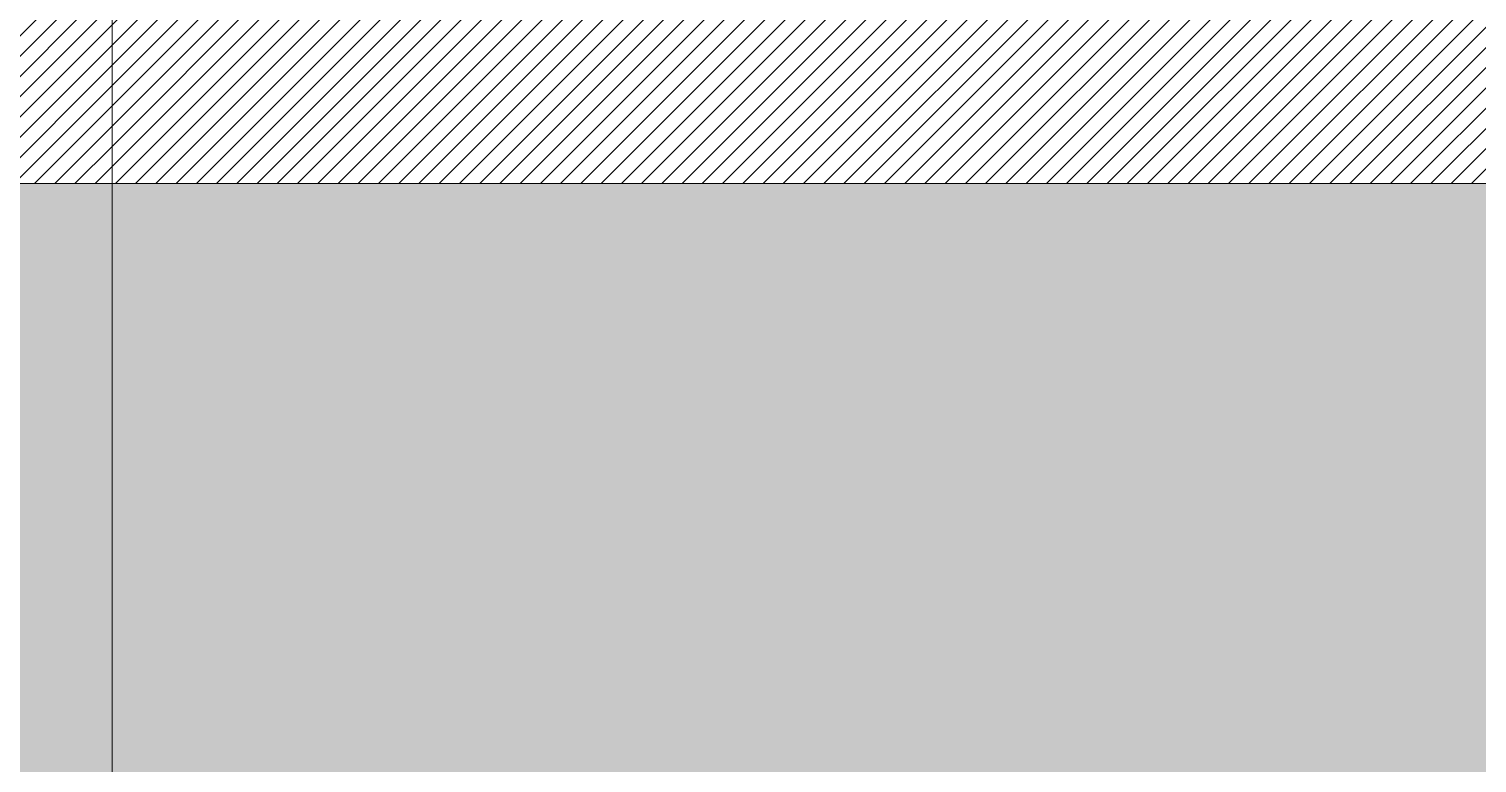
# Model space of a CAD drawing. Header units: millimetres. Extents: x -146962 to 322503, y -183624 to 284367.
# Drawn here: x 67606 to 74031, y 24650 to 27904 of the extents above; entities that cross this region are included whole.
import ezdxf

# ---------------------------------------------------------------- set-up
doc = ezdxf.new("R2010")
doc.units = ezdxf.units.MM
doc.layers.add('30_敷地・外構', color=8, linetype='Continuous', lineweight=9)

msp = doc.modelspace()

# ---------------------------------------------------------------- hatches: boundary and pattern name
at = {"layer": '30_敷地・外構', "true_color": 0xbdb6aa}
h = msp.add_hatch(dxfattribs=at)
h.set_pattern_fill('ANSI31', scale=20)
h.paths.add_polyline_path([(67974.7, 27219.5), (61600.1, 27219.9), (61600.2, 28599.9), (61600.2, 28899.9), (67974.8, 28899.5), (67974.8, 28599.5)])
h = msp.add_hatch(dxfattribs=at)
h.set_pattern_fill('ANSI31', scale=20)
h.paths.add_polyline_path([(74349.4, 27219.1), (67974.7, 27219.5), (67974.8, 28899.5), (74349.5, 28899.1), (74349.5, 28599.1)])
at = {"layer": '30_敷地・外構', "true_color": 0xdde8d0}
for points in [[(61600.1, 27219.9), (67974.7, 27219.5), (67974.2, 19219.5), (61599.6, 19219.9)], [(67974.7, 27219.5), (74349.4, 27219.1), (74348.9, 19219.1), (67974.2, 19219.5)]]:
    msp.add_hatch(color=8, dxfattribs=at).paths.add_polyline_path(points)

# ---------------------------------------------------------------- linework, layer by layer
at = {"layer": '30_敷地・外構'}
for points in [[(67974.7, 27219.5), (61600.1, 27219.9), (61600.2, 28599.9), (61600.2, 28899.9), (67974.8, 28899.5), (67974.8, 28599.5), (67974.7, 27219.5)], [(74349.4, 27219.1), (67974.7, 27219.5), (67974.8, 28899.5), (74349.5, 28899.1), (74349.5, 28599.1), (74349.4, 27219.1)], [(61600.1, 27219.9), (67974.7, 27219.5), (67974.2, 19219.5), (61599.6, 19219.9), (61600.1, 27219.9)], [(67974.7, 27219.5), (74349.4, 27219.1), (74348.9, 19219.1), (67974.2, 19219.5), (67974.7, 27219.5)]]:
    msp.add_lwpolyline(points, dxfattribs=at)

doc.saveas('drawing.dxf')
